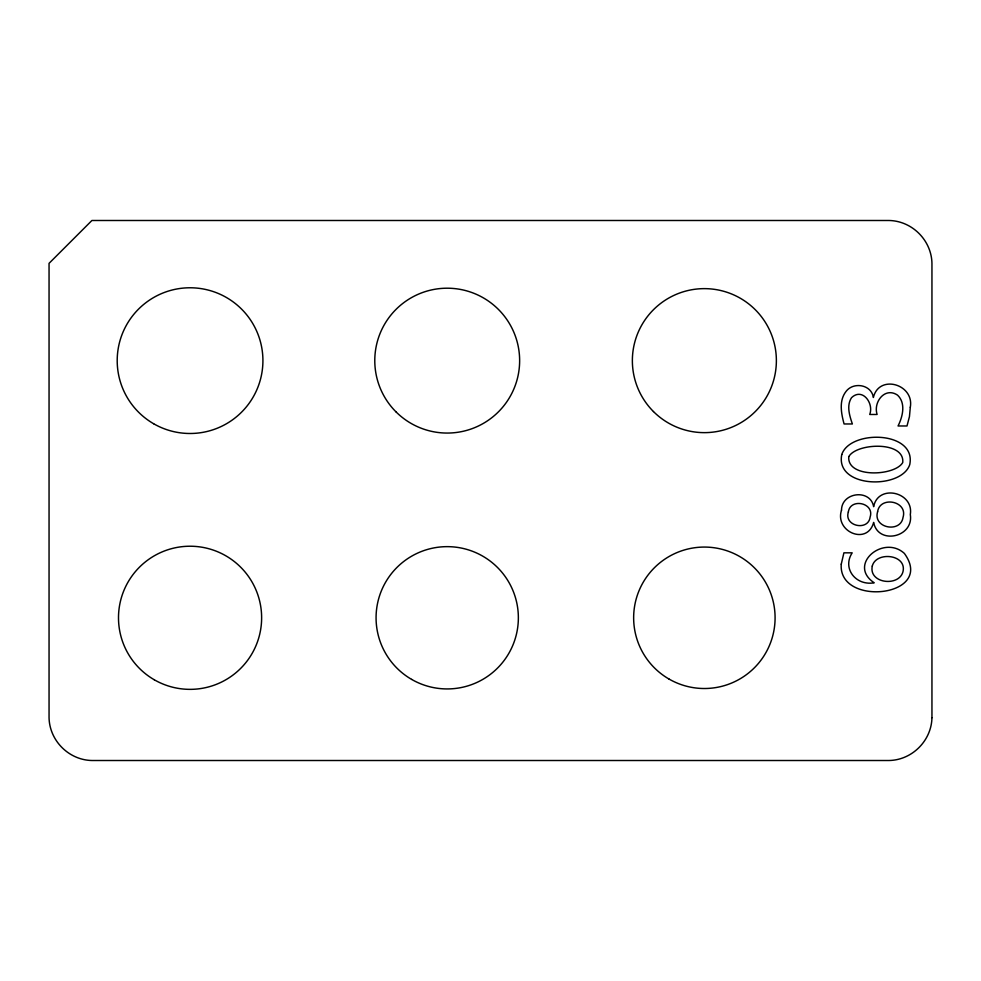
<?xml version="1.0" encoding="UTF-8"?>
<svg xmlns="http://www.w3.org/2000/svg" width="981" height="981" viewBox="0 0 981 981"><rect width="100%" height="100%" fill="white"/><g stroke="black" fill="none" stroke-linecap="round" stroke-linejoin="round"><path stroke-width="1.47" d="M910.307 407.238L909.448 416.618L906.996 425.975L898.032 425.975C902.716 416.753 906.064 403.093 897.517 395.122C884.899 386.612 873.065 402.149 877.112 414.473L869.718 414.473C874.083 403.265 862.373 387.311 851.545 397.673C846.309 405.558 849.558 415.76 852.379 423.964L844.077 423.964C841.232 413.393 838.718 400.714 846.113 391.345C853.568 381.548 871.545 384.601 873.372 397.477C879.013 373.884 914.439 384.221 910.307 407.238M841.257 564.161C837.933 607.374 935.997 596.939 904.359 553.407C883.28 534.204 847.13 564.798 874.218 582.8C855.935 586.062 841.931 568.526 852.195 552.83L843.905 552.83L841.257 564.161M841.514 510.157C834.451 531.776 867.412 545.792 873.642 522.419C878.02 545.301 914.047 537.33 910.307 514.571C914.059 491.837 877.995 483.743 873.642 506.687C870.454 488.612 841.563 492.082 841.514 510.157M848.357 511.996C843.672 526.319 868.357 531.395 870.122 517.11C874.856 502.713 850.147 497.735 848.357 511.996M877.603 511.751C872.587 528.183 900.705 533.431 903.035 517.379C908.087 500.935 879.883 495.638 877.603 511.751M872.281 566.086C868.492 583.572 899.123 587.067 902.998 571.616C907.02 554.24 875.996 551.126 872.281 566.086M841.759 454.583C834.892 488.403 901.502 489.727 909.755 464.589C916.622 430.745 850.012 429.396 841.759 454.583M848.786 456.631C846.652 478.385 894.966 476.19 902.741 462.529C904.899 440.751 856.523 442.921 848.786 456.631M931.95 717.651C931.496 740.704 912.134 760.054 889.093 760.508L91.907 760.508C68.866 760.054 49.504 740.704 49.05 717.651L49.05 263.349L91.907 220.492L889.093 220.492C912.134 220.946 931.496 240.296 931.95 263.349L931.95 717.651M153.625 423.731A72.864 72.864 0 0 0 262.92 360.64A72.864 72.864 0 0 0 153.625 297.537A72.864 72.864 0 0 0 153.625 423.731M395.993 411.848A72.435 72.435 0 0 0 517.171 379.389A72.435 72.435 0 0 0 428.464 290.67A72.435 72.435 0 0 0 395.993 411.848M653.456 411.554A72.005 72.005 0 0 0 773.923 379.267A72.005 72.005 0 0 0 685.731 291.087A72.005 72.005 0 0 0 653.456 411.554M411.64 679.404A71.147 71.147 0 0 0 518.36 617.797A71.147 71.147 0 0 0 411.64 556.178A71.147 71.147 0 0 0 411.64 679.404M669.005 679.036A70.718 70.718 0 0 0 775.088 617.797A70.718 70.718 0 0 0 669.005 556.546A70.718 70.718 0 0 0 669.005 679.036M154.275 679.772A71.576 71.576 0 0 0 261.633 617.797A71.576 71.576 0 0 0 154.275 555.81A71.576 71.576 0 0 0 154.275 679.772"/></g></svg>
